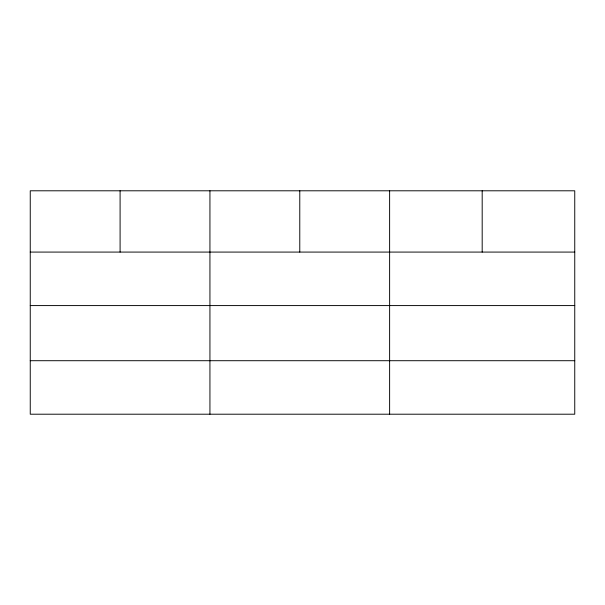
<?xml version="1.0" encoding="UTF-8"?>
<svg xmlns="http://www.w3.org/2000/svg" width="605" height="605" viewBox="0 0 605 605"><rect width="100%" height="100%" fill="white"/><g stroke="black" fill="none" stroke-linecap="round" stroke-linejoin="round"><path stroke-width="0.91" d="M574.75 305.585L574.75 190.794L30.25 190.794L30.25 414.206L574.75 414.206L574.75 305.585L30.25 305.585M30.25 252.081L574.75 252.081M30.25 360.709L574.75 360.709M482.185 190.794L482.185 252.081M389.62 190.794L389.62 414.206M299.777 190.794L299.777 252.081M209.935 190.794L209.935 414.206M120.093 190.794L120.093 252.081"/></g></svg>
